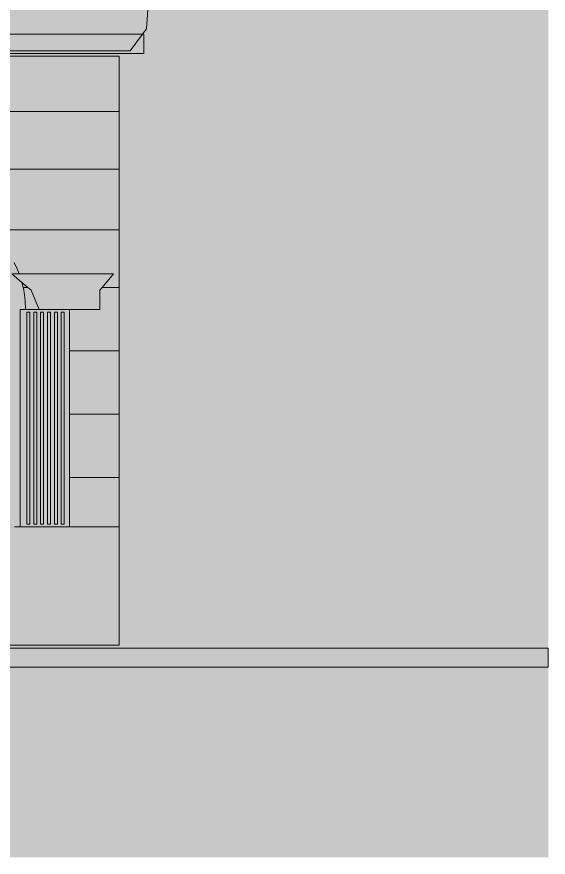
# Model space of a CAD drawing. Header units: millimetres. Extents: x -2412 to 16214, y -1176 to 12015.
# Drawn here: x 13265 to 16214, y -1176 to 3486 of the extents above; entities that cross this region are included whole.
import ezdxf

# ---------------------------------------------------------------- set-up
doc = ezdxf.new("R2010")
doc.units = ezdxf.units.MM
for name, color, linetype, lineweight, true_color in [('00_WHITE_BACKGROUND', 7, 'Continuous', 18, 0xffffff), ('01_STRUCTURE', 7, 'Continuous', 18, 0x000000), ('02_CORNICES', 7, 'Continuous', 18, 0x000000), ('03_FRAMES_DOORS', 7, 'Continuous', 18, 0x000000), ('05_STONE_JOINTS', 7, 'Continuous', 18, 0x000000), ('08_STEPS', 7, 'Continuous', 18, 0x000000)]:
    doc.layers.add(name, color=color, linetype=linetype, lineweight=lineweight, true_color=true_color)

msp = doc.modelspace()

# ---------------------------------------------------------------- linework, layer by layer
at = {"layer": '00_WHITE_BACKGROUND', "lineweight": 18, "true_color": 0xffffff}
msp.add_solid([(-2412.2137, -1175.5725), (16213.7405, -1175.5725), (-2412.2137, 12015.2672), (16213.7405, 12015.2672)], dxfattribs=at)
at = {"layer": '01_STRUCTURE', "color": 7, "lineweight": 18, "true_color": 0x000000}
for points in [[(13832.0611, 2961.8321), (13832.0611, 3267.1756)], [(13832.0611, 1984.7328), (13832.0611, 2305.3435)], [(13277.4198, 2061.0687), (13801.5267, 2061.0687)], [(13300.2443, 1984.7328), (13293.3588, 2012.4427)], [(13725.1908, 1862.5954), (13557.2519, 1862.5954)], [(13557.2519, 931.2977), (13557.2519, 1282.4427)], [(13832.0611, 931.2977), (13832.0611, 1282.4427)], [(10290.0763, 15.2672), (10290.0763, 0), (13832.0611, 0), (13832.0611, 656.4885)]]:
    msp.add_lwpolyline(points, dxfattribs=at)
at = {"layer": '02_CORNICES', "color": 7, "lineweight": 18, "true_color": 0x000000}
for points in [[(13961.8321, 3389.313), (13984.7328, 3419.8473), (14000, 3633.5878), (13938.9313, 3633.5878)], [(13961.8321, 3389.313), (10519.084, 3389.313)], [(10519.084, 3297.7099), (13893.1298, 3297.7099), (13961.8321, 3389.313)], [(10519.084, 3282.4427), (13969.4656, 3282.4427), (13969.4656, 3389.313), (13961.8321, 3389.313)], [(13389.313, 1862.5954), (13343.5115, 1969.4656)], [(13725.1908, 1969.4656), (13725.1908, 1862.5954)]]:
    msp.add_lwpolyline(points, dxfattribs=at)
at = {"layer": '03_FRAMES_DOORS', "color": 7, "lineweight": 18, "true_color": 0x000000}
for points in [[(13293.3588, 2012.4427), (13236.6412, 2061.0687), (13277.4198, 2061.0687), (13266.4885, 2088.3817), (13250, 2122.5954)], [(13312.9771, 1862.5954), (13312.9771, 1868.7023), (13311.6641, 1906.2443), (13307.7557, 1943.6336), (13301.2366, 1980.687), (13300.2443, 1984.7328)], [(13251.9084, 656.4885), (13282.4427, 656.4885), (13282.4427, 1862.5954), (13312.9771, 1862.5954)], [(13557.2519, 1862.5954), (13389.313, 1862.5954), (13312.9771, 1862.5954)]]:
    msp.add_lwpolyline(points, dxfattribs=at)
for points in [[(13320.6107, 1847.3282), (13337.4046, 1847.3282), (13337.4046, 671.7557), (13320.6107, 671.7557)], [(13358.7786, 1847.3282), (13375.5725, 1847.3282), (13375.5725, 671.7557), (13358.7786, 671.7557)], [(13396.9466, 1847.3282), (13413.7405, 1847.3282), (13413.7405, 671.7557), (13396.9466, 671.7557)], [(13435.1145, 1847.3282), (13451.9084, 1847.3282), (13451.9084, 671.7557), (13435.1145, 671.7557)], [(13473.2824, 1847.3282), (13490.0763, 1847.3282), (13490.0763, 671.7557), (13473.2824, 671.7557)], [(13511.4504, 1847.3282), (13528.2443, 1847.3282), (13528.2443, 671.7557), (13511.4504, 671.7557)]]:
    msp.add_lwpolyline(points, close=True, dxfattribs=at)
at = {"layer": '05_STONE_JOINTS', "color": 7, "lineweight": 18, "true_color": 0x000000}
for points in [[(13832.0611, 3267.1756), (10519.084, 3267.1756)], [(13114.5038, 2961.8321), (13832.0611, 2961.8321), (13832.0611, 2641.2214)], [(10519.084, 2641.2214), (13832.0611, 2641.2214)], [(13098.3969, 2305.3435), (13832.0611, 2305.3435), (13832.0611, 2641.2214)], [(13801.5267, 2061.0687), (13737.9084, 1984.7328)], [(13325.6947, 1984.7328), (13293.3588, 2012.4427)], [(13300.2443, 1984.7328), (13325.6947, 1984.7328)], [(13343.5115, 1969.4656), (13325.6947, 1984.7328)], [(13737.9084, 1984.7328), (13725.1908, 1969.4656)], [(13737.9084, 1984.7328), (13832.0611, 1984.7328), (13832.0611, 1633.5878)], [(13557.2519, 1633.5878), (13557.2519, 1862.5954)], [(13557.2519, 1633.5878), (13832.0611, 1633.5878)], [(13557.2519, 1633.5878), (13557.2519, 1282.4427), (13832.0611, 1282.4427), (13832.0611, 1633.5878)], [(13282.4427, 656.4885), (13312.9771, 656.4885), (13557.2519, 656.4885)]]:
    msp.add_lwpolyline(points, dxfattribs=at)
msp.add_lwpolyline([(13557.2519, 656.4885), (13832.0611, 656.4885), (13832.0611, 931.2977), (13557.2519, 931.2977)], close=True, dxfattribs=at)
at = {"layer": '08_STEPS', "color": 7, "lineweight": 18, "true_color": 0x000000}
msp.add_lwpolyline([(-2412.2137, -15.2672), (16213.7405, -15.2672), (16213.7405, -122.1374), (-2412.2137, -122.1374)], close=True, dxfattribs=at)

doc.saveas('drawing.dxf')
